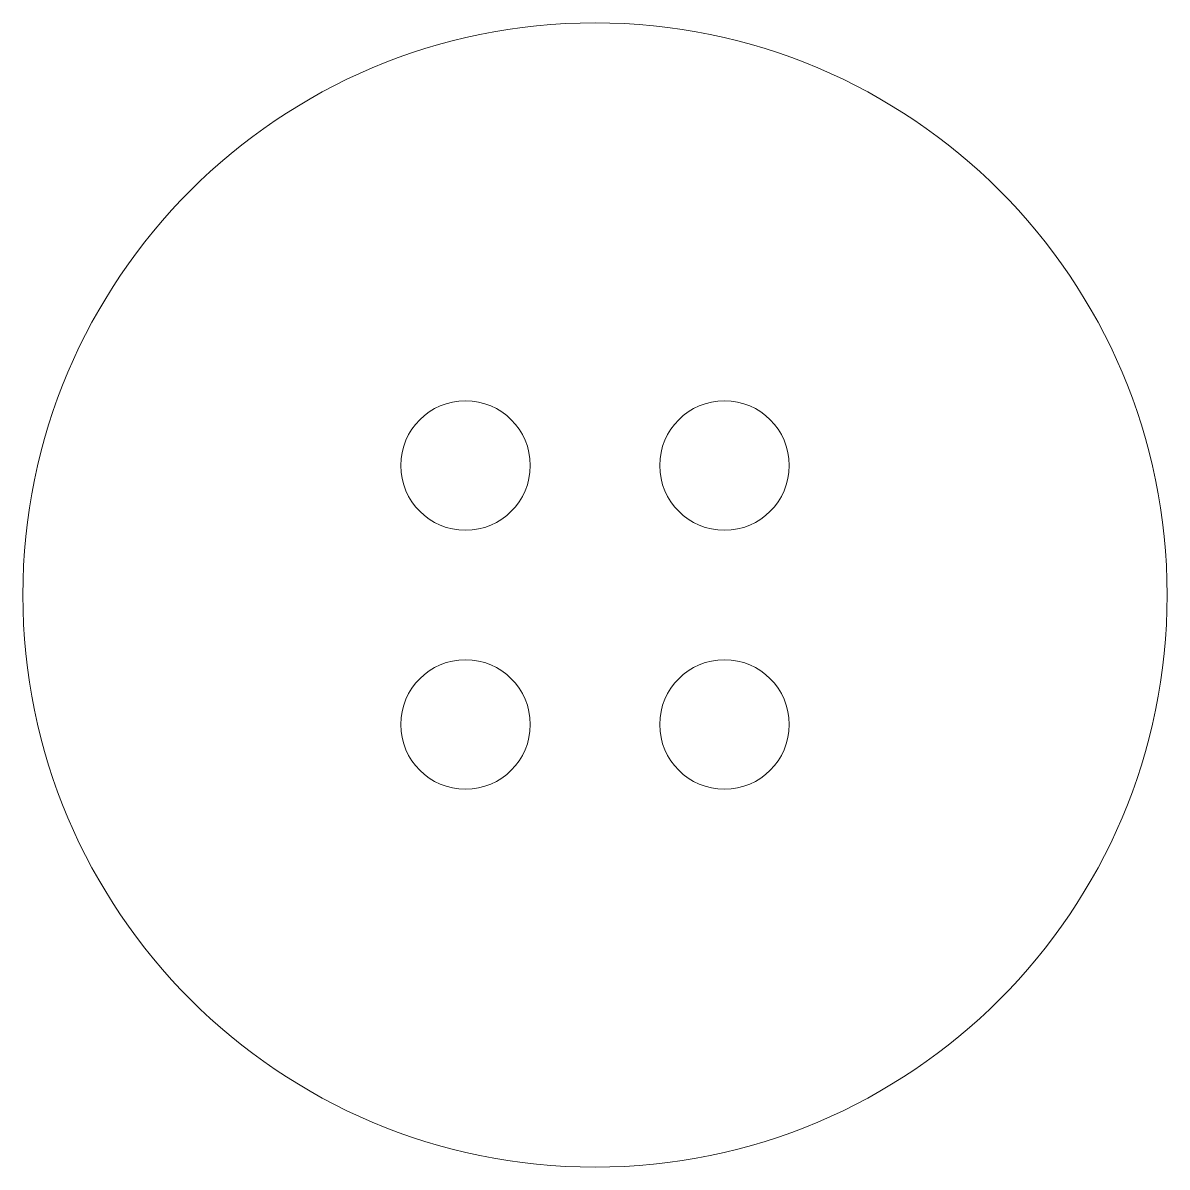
# Model space of a CAD drawing. Header units: millimetres. Extents: x -52 to 50, y -55 to 47.
import ezdxf

# ---------------------------------------------------------------- set-up
doc = ezdxf.new("R2010")
doc.units = ezdxf.units.MM
doc.header["$MEASUREMENT"] = 0
doc.layers.add('Layer 1', color=7, linetype='Continuous')

msp = doc.modelspace()

# ---------------------------------------------------------------- linework, layer by layer
at = {"layer": 'Layer 1', "lineweight": 9}
for points in [[(-0.8688, 47.4262), (27.4034, 47.4262), (50.3221, 24.5071), (50.3221, -3.7647), (50.3221, -32.0366), (27.4034, -54.9556), (-0.8688, -54.9556), (-29.1406, -54.9556), (-52.0597, -32.0366), (-52.0597, -3.7647), (-52.0597, 24.5071), (-29.1406, 47.4262), (-0.8688, 47.4262)], [(-12.4542, 13.6135), (-9.2548, 13.6135), (-6.6613, 11.02), (-6.6613, 7.8208), (-6.6613, 4.6215), (-9.2548, 2.0279), (-12.4542, 2.0279), (-15.6535, 2.0279), (-18.2469, 4.6215), (-18.2469, 7.8208), (-18.2469, 11.02), (-15.6535, 13.6135), (-12.4542, 13.6135)], [(10.7168, 13.6135), (13.9161, 13.6135), (16.5096, 11.02), (16.5096, 7.8208), (16.5096, 4.6215), (13.9161, 2.0279), (10.7168, 2.0279), (7.5176, 2.0279), (4.924, 4.6215), (4.924, 7.8208), (4.924, 11.02), (7.5176, 13.6135), (10.7168, 13.6135)], [(-12.4542, -9.5574), (-9.2548, -9.5574), (-6.6613, -12.1511), (-6.6613, -15.3503), (-6.6613, -18.5495), (-9.2548, -21.1428), (-12.4542, -21.1428), (-15.6535, -21.1428), (-18.2469, -18.5495), (-18.2469, -15.3503), (-18.2469, -12.1511), (-15.6535, -9.5574), (-12.4542, -9.5574)], [(10.7168, -9.5574), (13.9161, -9.5574), (16.5096, -12.1511), (16.5096, -15.3503), (16.5096, -18.5495), (13.9161, -21.1428), (10.7168, -21.1428), (7.5176, -21.1428), (4.924, -18.5495), (4.924, -15.3503), (4.924, -12.1511), (7.5176, -9.5574), (10.7168, -9.5574)]]:
    msp.add_open_spline(points, degree=3, knots=[0, 0, 0, 0, 0.25, 0.25, 0.25, 0.5, 0.5, 0.5, 0.75, 0.75, 0.75, 1, 1, 1, 1], dxfattribs=at)

doc.saveas('drawing.dxf')
